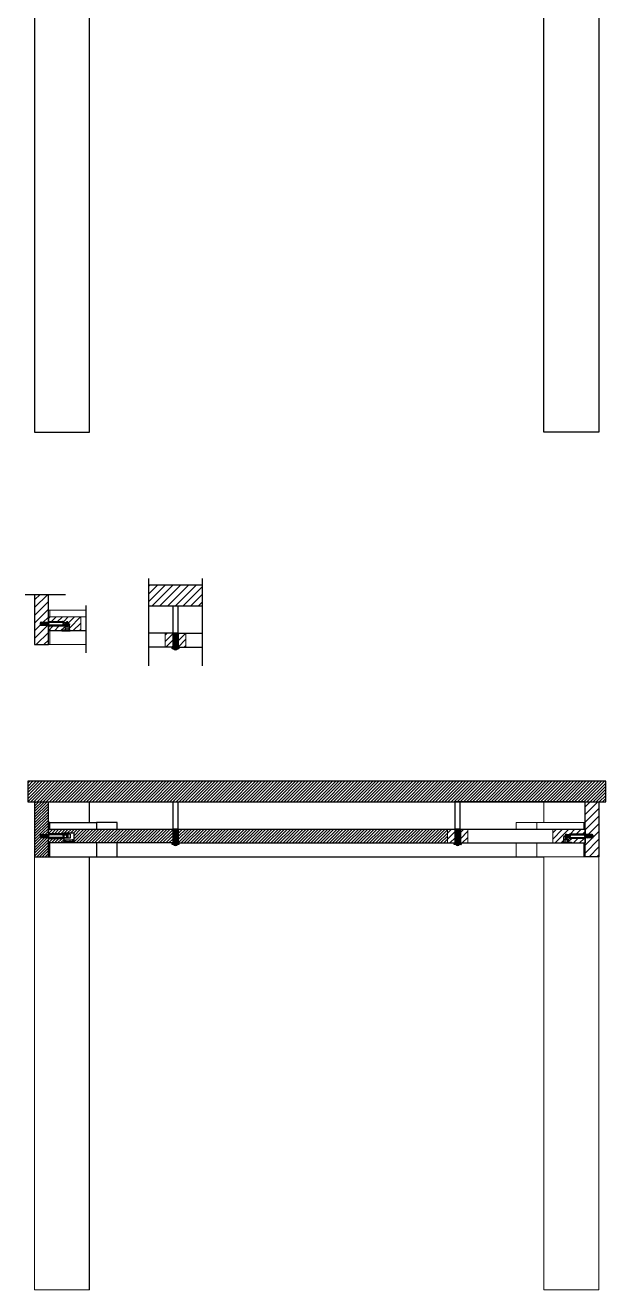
# Model space of a CAD drawing. Header units: millimetres. Extents: x 87 to 2337, y 122 to 625.
# Drawn here: x 1089.9 to 1174.2, y 122.1 to 306.1 of the extents above; entities that cross this region are included whole.
import ezdxf

# ---------------------------------------------------------------- set-up
doc = ezdxf.new("R2010")
doc.units = ezdxf.units.MM
doc.linetypes.add('TRATTOPUNTO', pattern=[25.4, 12.7, -6.35, 0, -6.35])
doc.layers.get('0').update_dxf_attribs({"color": 255})
doc.layers.add('A-FURN', color=8, linetype='Continuous', lineweight=18)
for name, color, linetype in [('GIUNZIONI', 2, 'Continuous'), ('SEZIONI DETTAGLI', 250, 'Continuous'), ('VITI', 4, 'Continuous')]:
    doc.layers.add(name, color=color, linetype=linetype)
pattern_1 = [(45, (0, 28.4969), (-0.4490128, 0.4490128), [])]
pattern_2 = [(45, (0, -81.8634), (-0.561266, 0.561266), [])]

# ---------------------------------------------------------------- blocks, each defined once
blk = doc.blocks.new('*U35')
blk.add_lwpolyline([(0, 0), (0, 0.1), (0.05, 0), (0.12, -0.4), (0.12, -0.5), (0.07, -0.4), (0, 0)])
blk = doc.blocks.new('*U36')
at = {"layer": 'VITI', "color": 0, "linetype": 'ByBlock', "lineweight": -2, "transparency": 16777216}
for p in [(42.38, 270.66), (42.6, 270.66), (42.81, 270.66), (43.03, 270.66), (43.24, 270.66)]:
    blk.add_blockref('*U35', p, dxfattribs=at)
blk = doc.blocks.new('*U37')
blk.add_lwpolyline([(0, 0), (0, 0.1), (0.05, 0), (0.12, -0.4), (0.12, -0.5), (0.07, -0.4), (0, 0)])
blk = doc.blocks.new('*U38')
at = {"color": 0, "linetype": 'ByBlock', "lineweight": -2, "transparency": 16777216}
for p in [(42.38, 270.66), (42.6, 270.66), (42.81, 270.66), (43.03, 270.66), (43.24, 270.66)]:
    blk.add_blockref('*U37', p, dxfattribs=at)
blk = doc.blocks.new('*U66')
blk.add_lwpolyline([(0, 0), (0, 0.1), (0.05, 0), (0.12, -0.4), (0.12, -0.5), (0.07, -0.4), (0, 0)])
blk = doc.blocks.new('*U67')
at = {"layer": 'GIUNZIONI', "color": 0, "linetype": 'ByBlock', "lineweight": -2, "transparency": 16777216}
for p in [(42.38, 270.66), (42.6, 270.66), (42.81, 270.66), (43.03, 270.66), (43.24, 270.66)]:
    blk.add_blockref('*U66', p, dxfattribs=at)

msp = doc.modelspace()

# ---------------------------------------------------------------- hatches: boundary and pattern name
at = {"layer": 'A-FURN'}
h = msp.add_hatch(dxfattribs=at)
h.set_pattern_fill('ANSI31', color=256, scale=0.25)
h.set_pattern_definition(pattern_2)
h.paths.add_polyline_path([(1115.57, 221.59), (1115.57, 224.59), (1107.77, 224.59), (1107.77, 221.59), (1111.35, 221.59), (1111.35, 221.59), (1112.07, 221.59)])
h = msp.add_hatch(dxfattribs=at)
h.set_pattern_fill('ANSI31', color=256, scale=0.25)
h.set_pattern_definition(pattern_2)
h.paths.add_polyline_path([(1093.21, 223.25), (1091.21, 223.25), (1091.21, 215.96), (1093.21, 215.96), (1093.21, 218.76), (1093.12, 218.76), (1093.12, 218.66), (1093.07, 218.76), (1092.91, 218.76), (1092.9, 218.66), (1092.86, 218.76), (1092.69, 218.76), (1092.69, 218.66), (1092.64, 218.76), (1092.47, 218.76), (1092.47, 218.66), (1092.42, 218.76), (1092.26, 218.76), (1092.26, 218.66), (1092.21, 218.76), (1092.11, 218.76, -0.414214), (1092.06, 218.81), (1092.06, 219.11, -0.414214), (1092.11, 219.16), (1092.14, 219.16), (1092.14, 219.26), (1092.19, 219.16), (1092.35, 219.16), (1092.35, 219.26), (1092.4, 219.16), (1092.57, 219.16), (1092.57, 219.26), (1092.62, 219.16), (1092.78, 219.16), (1092.79, 219.26), (1092.83, 219.16), (1093, 219.16), (1093, 219.26), (1093.05, 219.16), (1093.21, 219.16)])
h = msp.add_hatch(dxfattribs=at)
h.set_pattern_fill('ANSI31', color=256, scale=0.2)
h.set_pattern_definition([(45, (0, 30.869), (-0.4490128, 0.4490128), [])])
h.paths.add_polyline_path([(1097.91, 219.97), (1093.21, 219.96), (1093.21, 219.31), (1095.46, 219.31), (1095.46, 219.16), (1095.86, 219.16), (1095.86, 219.26), (1096.06, 219.26), (1096.06, 218.96), (1096.29, 218.96), (1096.29, 218.86), (1096.29, 218.41), (1096.29, 218.06), (1096.39, 218.06), (1096.39, 217.96), (1097.91, 217.96)])
h.paths.add_polyline_path([(1095.64, 218.46), (1095.59, 218.46), (1095.59, 218.56), (1096.11, 218.56), (1096.11, 218.86), (1096.06, 218.86), (1096.06, 218.66), (1095.86, 218.66), (1095.86, 218.76), (1095.46, 218.76), (1095.46, 218.61), (1093.21, 218.61), (1093.21, 217.96), (1095.19, 217.96), (1095.19, 218.06), (1095.64, 218.06)], flags=17)
h = msp.add_hatch(dxfattribs=at)
h.set_pattern_fill('ANSI31', color=256, scale=0.2)
h.set_pattern_definition(pattern_1)
h.paths.add_polyline_path([(1111.38, 215.63), (1111.33, 215.61), (1111.33, 215.59), (1111.21, 215.59), (1110.19, 215.59), (1110.19, 217.6), (1111.33, 217.6), (1111.33, 217.55), (1111.38, 217.55), (1111.33, 217.54), (1111.33, 217.44), (1111.38, 217.44), (1111.33, 217.43), (1111.33, 217.33), (1111.38, 217.33), (1111.33, 217.31), (1111.33, 217.21), (1111.38, 217.21), (1111.33, 217.2), (1111.33, 217.1), (1111.38, 217.1), (1111.33, 217.09), (1111.33, 216.99), (1111.38, 216.99), (1111.33, 216.97), (1111.33, 216.87), (1111.38, 216.87), (1111.33, 216.86), (1111.33, 216.76), (1111.38, 216.76), (1111.33, 216.75), (1111.33, 216.65), (1111.38, 216.65), (1111.33, 216.63), (1111.33, 216.53), (1111.38, 216.53), (1111.33, 216.52), (1111.33, 216.42), (1111.38, 216.42), (1111.33, 216.41), (1111.33, 216.31), (1111.38, 216.31), (1111.33, 216.29), (1111.33, 216.19), (1111.38, 216.19), (1111.33, 216.18), (1111.33, 216.08), (1111.38, 216.08), (1111.33, 216.07), (1111.33, 215.97), (1111.38, 215.97), (1111.33, 215.95), (1111.33, 215.85), (1111.38, 215.85), (1111.33, 215.84), (1111.33, 215.74), (1111.38, 215.74), (1111.33, 215.73), (1111.33, 215.63)])
h = msp.add_hatch(dxfattribs=at)
h.set_pattern_fill('ANSI31', color=256, scale=0.2)
h.set_pattern_definition(pattern_1)
h.paths.add_polyline_path([(1112.09, 215.81), (1112.05, 215.81), (1112.09, 215.82), (1112.09, 215.92), (1112.05, 215.92), (1112.09, 215.94), (1112.09, 216.04), (1112.05, 216.04), (1112.09, 216.05), (1112.09, 216.15), (1112.05, 216.15), (1112.09, 216.16), (1112.09, 216.26), (1112.05, 216.26), (1112.09, 216.28), (1112.09, 216.38), (1112.05, 216.38), (1112.09, 216.39), (1112.09, 216.49), (1112.05, 216.49), (1112.09, 216.5), (1112.09, 216.6), (1112.05, 216.6), (1112.09, 216.62), (1112.09, 216.72), (1112.05, 216.72), (1112.09, 216.73), (1112.09, 216.83), (1112.05, 216.83), (1112.09, 216.84), (1112.09, 216.94), (1112.05, 216.94), (1112.09, 216.96), (1112.09, 217.06), (1112.05, 217.06), (1112.09, 217.07), (1112.09, 217.17), (1112.05, 217.17), (1112.09, 217.18), (1112.09, 217.28), (1112.05, 217.28), (1112.09, 217.3), (1112.09, 217.4), (1112.05, 217.4), (1112.09, 217.41), (1112.09, 217.51), (1112.05, 217.51), (1112.09, 217.52), (1112.09, 217.6), (1112.09, 217.6), (1113.19, 217.6), (1113.19, 215.57), (1112.19, 215.57, 0.414214), (1112.17, 215.59), (1111.65, 215.59), (1112.09, 215.71)])
h = msp.add_hatch(dxfattribs=at)
h.set_pattern_fill('ANSI31', color=256, scale=0.25)
h.paths.add_polyline_path([(1173.21, 193.09), (1171.21, 193.09), (1171.21, 185.09), (1173.21, 185.09)])
h.paths.add_polyline_path([(1172.31, 188.29), (1172.29, 188.29), (1172.29, 188.2, 1.201536)], flags=16)
h = msp.add_hatch(dxfattribs=at)
h.set_pattern_fill('ANSI31', color=256, scale=0.2)
h.paths.add_polyline_path([(1152.33, 188.36), (1152.38, 188.38), (1152.33, 188.38), (1152.33, 188.48), (1152.38, 188.49), (1152.33, 188.49), (1152.33, 188.59), (1152.38, 188.6), (1152.33, 188.6), (1152.33, 188.7), (1152.38, 188.72), (1152.33, 188.72), (1152.33, 188.82), (1152.38, 188.83), (1152.33, 188.83), (1152.33, 188.93), (1152.38, 188.94), (1152.33, 188.94), (1152.33, 189.04), (1152.38, 189.06), (1152.33, 189.06), (1152.33, 189.11), (1151.21, 189.1), (1151.21, 187.09), (1152.21, 187.09), (1152.21, 187.09), (1152.33, 187.09), (1152.33, 187.12), (1152.38, 187.13), (1152.33, 187.13), (1152.33, 187.23), (1152.38, 187.24), (1152.33, 187.24), (1152.33, 187.34), (1152.38, 187.36), (1152.33, 187.36), (1152.33, 187.46), (1152.38, 187.47), (1152.33, 187.47), (1152.33, 187.57), (1152.38, 187.58), (1152.33, 187.58), (1152.33, 187.68), (1152.38, 187.7), (1152.33, 187.7), (1152.33, 187.8), (1152.38, 187.81), (1152.33, 187.81), (1152.33, 187.91), (1152.38, 187.92), (1152.33, 187.92), (1152.33, 188.02), (1152.38, 188.04), (1152.33, 188.04), (1152.33, 188.14), (1152.38, 188.15), (1152.33, 188.15), (1152.33, 188.25), (1152.38, 188.26), (1152.33, 188.26)])
h.paths.add_polyline_path([(1153.09, 187.31), (1153.05, 187.31), (1153.09, 187.33), (1153.09, 187.43), (1153.05, 187.43), (1153.09, 187.44), (1153.09, 187.54), (1153.05, 187.54), (1153.09, 187.55), (1153.09, 187.65), (1153.05, 187.65), (1153.09, 187.67), (1153.09, 187.77), (1153.05, 187.77), (1153.09, 187.78), (1153.09, 187.88), (1153.05, 187.88), (1153.09, 187.89), (1153.09, 187.99), (1153.05, 187.99), (1153.09, 188.01), (1153.09, 188.11), (1153.05, 188.11), (1153.09, 188.12), (1153.09, 188.22), (1153.05, 188.22), (1153.09, 188.23), (1153.09, 188.33), (1153.05, 188.33), (1153.09, 188.35), (1153.09, 188.45), (1153.05, 188.45), (1153.09, 188.46), (1153.09, 188.56), (1153.05, 188.56), (1153.09, 188.57), (1153.09, 188.67), (1153.05, 188.67), (1153.09, 188.69), (1153.09, 188.79), (1153.05, 188.79), (1153.09, 188.8), (1153.09, 188.9), (1153.05, 188.9), (1153.09, 188.91), (1153.09, 189.01), (1153.05, 189.01), (1153.09, 189.03), (1153.09, 189.1), (1153.09, 189.1), (1154.17, 189.1), (1154.17, 187.09), (1153.17, 187.09), (1152.65, 187.09), (1153.09, 187.21)])
h = msp.add_hatch(dxfattribs=at)
h.set_pattern_fill('ANSI31', color=256, scale=0.2)
h.paths.add_polyline_path([(1171.21, 189.1), (1166.51, 189.1), (1166.51, 187.1), (1168.03, 187.1), (1168.03, 187.2), (1168.13, 187.2), (1168.13, 187.55), (1168.13, 188), (1168.13, 188.1), (1168.36, 188.1), (1168.36, 188.39), (1168.56, 188.39), (1168.56, 188.29), (1168.96, 188.29), (1168.96, 188.44), (1171.21, 188.44)])
h = msp.add_hatch(dxfattribs=at)
h.set_pattern_fill('ANSI31', color=256, scale=0.2)
h.paths.add_polyline_path([(1171.21, 187.74), (1168.96, 187.74), (1168.96, 187.89), (1168.56, 187.89), (1168.56, 187.79), (1168.36, 187.79), (1168.36, 188), (1168.31, 188), (1168.31, 187.7), (1168.83, 187.7), (1168.83, 187.6), (1168.78, 187.6), (1168.78, 187.2), (1169.23, 187.2), (1169.23, 187.09), (1171.21, 187.09)])
at = {"layer": 'GIUNZIONI'}
h = msp.add_hatch(dxfattribs=at)
h.set_pattern_fill('ANSI31', color=8, scale=0.1)
h.paths.add_polyline_path([(1090.21, 193.09), (1090.21, 196.09), (1174.21, 196.09), (1174.21, 193.09)])
h = msp.add_hatch(dxfattribs=at)
h.set_pattern_fill('ANSI31', color=8, scale=0.09)
h.paths.add_polyline_path([(1093.21, 193.09), (1091.21, 193.09), (1091.21, 185.09), (1093.21, 185.09), (1093.21, 187.74), (1093.21, 187.89), (1093.12, 187.89), (1093.12, 187.79), (1093.07, 187.89), (1092.91, 187.89), (1092.9, 187.79), (1092.86, 187.89), (1092.69, 187.89), (1092.69, 187.79), (1092.64, 187.89), (1092.47, 187.89), (1092.47, 187.79), (1092.42, 187.89), (1092.26, 187.89), (1092.26, 187.79), (1092.21, 187.89), (1092.11, 187.89, -0.414214), (1092.06, 187.94), (1092.06, 188.24, -0.414214), (1092.11, 188.29), (1092.14, 188.29), (1092.14, 188.39), (1092.19, 188.29), (1092.35, 188.29), (1092.35, 188.39), (1092.4, 188.29), (1092.57, 188.29), (1092.57, 188.39), (1092.62, 188.29), (1092.78, 188.29), (1092.79, 188.39), (1092.83, 188.29), (1093, 188.29), (1093, 188.39), (1093.05, 188.29), (1093.21, 188.29), (1093.21, 188.44)])
h = msp.add_hatch(dxfattribs=at)
h.set_pattern_fill('ANSI31', color=8, scale=0.1)
h.paths.add_polyline_path([(1095.46, 187.56), (1095.46, 187.66), (1095.46, 187.69), (1093.21, 187.69), (1093.21, 187.09), (1095.46, 187.09), (1095.46, 187.27)])

# ---------------------------------------------------------------- linework, layer by layer
for p, q in [((1115.57, 224.59), (1107.77, 224.59)), ((1091.21, 223.25), (1091.21, 215.96)), ((1093.21, 215.96), (1093.21, 223.25)), ((1107.77, 221.59), (1111.71, 221.59)), ((1107.77, 221.59), (1115.57, 221.59)), ((1111.35, 217.6), (1111.35, 221.59)), ((1112.07, 217.6), (1112.07, 221.59)), ((1098.66, 219.97), (1093.21, 219.96)), ((1093.21, 219.96), (1093.21, 217.96)), ((1093.21, 218.61), (1093.21, 219.31)), ((1093.21, 219.31), (1095.46, 219.31)), ((1095.36, 219.31), (1095.26, 219.31)), ((1095.46, 218.61), (1095.46, 219.31)), ((1095.46, 219.16), (1095.86, 219.16)), ((1095.46, 218.79), (1095.46, 219.14)), ((1095.59, 218.86), (1095.59, 218.96)), ((1095.59, 218.96), (1096.29, 218.96)), ((1095.86, 218.96), (1095.86, 219.26)), ((1096.06, 219.26), (1095.86, 219.26)), ((1096.06, 218.96), (1096.06, 219.26)), ((1096.29, 218.96), (1096.29, 218.86)), ((1095.46, 218.61), (1093.21, 218.61)), ((1098.66, 217.96), (1093.21, 217.96)), ((1093.26, 218.61), (1093.36, 218.61)), ((1096.39, 218.06), (1095.19, 218.06)), ((1095.19, 218.06), (1095.19, 217.96)), ((1095.19, 217.96), (1096.39, 217.96)), ((1095.46, 218.76), (1095.86, 218.76)), ((1096.11, 218.86), (1095.59, 218.86)), ((1096.11, 218.56), (1095.59, 218.56)), ((1095.59, 218.56), (1095.59, 218.46)), ((1095.59, 218.46), (1095.64, 218.46)), ((1095.64, 218.46), (1095.64, 218.06)), ((1095.74, 218.06), (1095.74, 218.41)), ((1095.74, 218.41), (1095.94, 218.41)), ((1095.86, 218.66), (1095.86, 218.86)), ((1096.06, 218.66), (1095.86, 218.66)), ((1095.94, 218.41), (1096.29, 218.41)), ((1096.29, 218.06), (1095.94, 218.06)), ((1096.06, 218.66), (1096.06, 218.86)), ((1096.11, 218.86), (1096.11, 218.56)), ((1096.29, 218.41), (1096.29, 218.86)), ((1096.39, 217.96), (1096.39, 218.06)), ((1111.35, 217.6), (1107.77, 217.6)), ((1112.09, 217.6), (1115.57, 217.6)), ((1091.21, 215.96), (1093.21, 215.96)), ((1111.21, 215.59), (1107.77, 215.59)), ((1111.19, 215.37), (1111.19, 215.57)), ((1111.21, 215.59), (1112.17, 215.59)), ((1112.17, 215.35), (1111.21, 215.35)), ((1112.19, 215.57), (1112.19, 215.37)), ((1112.19, 215.57), (1115.57, 215.57)), ((1090.21, 196.09), (1090.21, 193.09)), ((1174.21, 196.09), (1090.21, 196.09)), ((1174.21, 193.09), (1174.21, 196.09)), ((1090.21, 193.09), (1174.21, 193.09)), ((1091.21, 193.09), (1091.21, 185.09)), ((1093.21, 188.44), (1093.21, 193.09)), ((1152.35, 189.11), (1152.35, 193.09)), ((1171.21, 193.09), (1152.71, 193.09)), ((1153.07, 189.1), (1153.07, 193.09)), ((1171.21, 185.09), (1171.21, 193.09)), ((1173.21, 193.09), (1173.21, 185.09)), ((1093.21, 189.09), (1111.33, 189.11)), ((1093.21, 188.49), (1095.46, 188.49)), ((1093.21, 185.09), (1093.21, 187.74)), ((1095.46, 187.69), (1093.21, 187.69)), ((1112.09, 189.1), (1152.35, 189.11)), ((1153.09, 189.1), (1152.33, 189.11)), ((1153.09, 187.1), (1153.09, 189.1)), ((1153.09, 189.1), (1171.21, 189.1)), ((1168.83, 188.1), (1168.13, 188.1)), ((1168.13, 188.1), (1168.13, 188)), ((1168.13, 187.55), (1168.13, 188)), ((1168.31, 188), (1168.31, 187.7)), ((1168.31, 188), (1168.83, 188)), ((1168.31, 187.7), (1168.83, 187.7)), ((1168.36, 188.39), (1168.36, 188.1)), ((1168.36, 188.39), (1168.56, 188.39)), ((1168.36, 188), (1168.36, 187.79)), ((1168.36, 187.79), (1168.56, 187.79)), ((1168.56, 188.39), (1168.56, 188.1)), ((1168.96, 188.29), (1168.56, 188.29)), ((1168.56, 188), (1168.56, 187.79)), ((1168.96, 187.89), (1168.56, 187.89)), ((1168.83, 188), (1168.83, 188.1)), ((1168.83, 187.7), (1168.83, 187.6)), ((1168.96, 188.44), (1168.96, 187.74)), ((1168.96, 188.44), (1171.21, 188.44)), ((1168.96, 188.27), (1168.96, 187.92)), ((1171.21, 187.74), (1168.96, 187.74)), ((1169.06, 188.44), (1169.11, 188.37)), ((1169.06, 187.74), (1169.11, 187.82)), ((1169.06, 187.74), (1169.16, 187.74)), ((1169.11, 188.37), (1171.11, 188.37)), ((1169.11, 187.82), (1171.11, 187.82)), ((1169.16, 188.29), (1171.06, 188.29)), ((1169.16, 187.89), (1171.06, 187.89)), ((1171.16, 188.44), (1171.06, 188.44)), ((1171.11, 188.37), (1171.16, 188.44)), ((1171.11, 187.82), (1171.16, 187.74)), ((1171.21, 189.1), (1171.21, 187.09)), ((1171.21, 188.44), (1171.21, 187.74)), ((1171.21, 188.29), (1171.3, 188.29)), ((1171.37, 187.89), (1171.21, 187.89)), ((1171.35, 188.29), (1171.51, 188.29)), ((1171.58, 187.89), (1171.42, 187.89)), ((1171.56, 188.29), (1171.73, 188.29)), ((1171.8, 187.89), (1171.63, 187.89)), ((1171.78, 188.29), (1171.95, 188.29)), ((1172.02, 187.89), (1171.85, 187.89)), ((1172, 188.29), (1172.16, 188.29)), ((1172.23, 187.89), (1172.07, 187.89)), ((1172.21, 188.29), (1172.31, 188.29)), ((1172.31, 187.89), (1172.28, 187.89)), ((1172.36, 188.24), (1172.36, 187.94)), ((1111.21, 187.09), (1093.21, 187.09)), ((1095.46, 187.56), (1095.46, 187.27)), ((1096.9, 187.56), (1096.9, 187.27)), ((1112.17, 187.09), (1152.21, 187.09)), ((1152.19, 186.87), (1152.19, 187.07)), ((1152.21, 187.09), (1153.17, 187.09)), ((1153.17, 186.85), (1152.21, 186.85)), ((1153.17, 187.09), (1171.21, 187.09)), ((1153.19, 187.07), (1153.19, 186.87)), ((1168.03, 187.1), (1168.03, 187.2)), ((1168.03, 187.2), (1169.23, 187.2)), ((1169.23, 187.1), (1168.03, 187.1)), ((1168.48, 187.55), (1168.13, 187.55)), ((1168.13, 187.2), (1168.48, 187.2)), ((1168.68, 187.55), (1168.48, 187.55)), ((1168.68, 187.2), (1168.68, 187.55)), ((1168.83, 187.6), (1168.78, 187.6)), ((1168.78, 187.6), (1168.78, 187.2)), ((1169.23, 187.2), (1169.23, 187.1)), ((1091.21, 185.09), (1093.21, 185.09)), ((1173.21, 185.09), (1171.21, 185.09))]:
    msp.add_line(p, q)
at = {"color": 4}
for p, q in [((1111.55, 217.6), (1111.33, 217.54)), ((1111.33, 217.55), (1111.33, 217.6)), ((1111.95, 217.6), (1111.33, 217.43)), ((1112.09, 217.6), (1111.33, 217.6)), ((1111.33, 217.55), (1111.38, 217.55)), ((1111.33, 217.44), (1111.33, 217.54)), ((1112.09, 217.52), (1111.33, 217.31)), ((1111.33, 217.44), (1111.38, 217.44)), ((1111.33, 217.33), (1111.33, 217.43)), ((1112.09, 217.41), (1111.33, 217.2)), ((1111.33, 217.33), (1111.38, 217.33)), ((1111.33, 217.21), (1111.33, 217.31)), ((1112.09, 217.3), (1111.33, 217.09)), ((1111.33, 217.21), (1111.38, 217.21)), ((1111.33, 217.1), (1111.33, 217.2)), ((1112.09, 217.18), (1111.33, 216.97)), ((1111.33, 217.1), (1111.38, 217.1)), ((1111.33, 216.99), (1111.33, 217.09)), ((1112.09, 217.51), (1112.05, 217.51)), ((1112.09, 217.4), (1112.05, 217.4)), ((1112.09, 217.28), (1112.05, 217.28)), ((1112.09, 217.17), (1112.05, 217.17)), ((1112.09, 217.6), (1112.09, 217.52)), ((1112.09, 215.6), (1112.09, 217.6)), ((1112.09, 217.51), (1112.09, 217.41)), ((1112.09, 217.51), (1112.09, 217.41)), ((1112.09, 217.4), (1112.09, 217.3)), ((1112.09, 217.28), (1112.09, 217.18)), ((1112.09, 217.28), (1112.09, 217.18)), ((1112.09, 217.17), (1112.09, 217.07)), ((1112.09, 217.07), (1111.33, 216.86)), ((1111.33, 216.99), (1111.38, 216.99)), ((1111.33, 216.87), (1111.33, 216.97)), ((1112.09, 216.96), (1111.33, 216.75)), ((1111.33, 216.87), (1111.38, 216.87)), ((1111.33, 216.76), (1111.33, 216.86)), ((1112.09, 216.84), (1111.33, 216.63)), ((1111.33, 216.76), (1111.38, 216.76)), ((1111.33, 216.65), (1111.33, 216.75)), ((1112.09, 216.73), (1111.33, 216.52)), ((1111.33, 216.65), (1111.38, 216.65)), ((1111.33, 216.53), (1111.33, 216.63)), ((1112.09, 216.62), (1111.33, 216.41)), ((1111.33, 216.53), (1111.38, 216.53)), ((1111.33, 216.42), (1111.33, 216.52)), ((1112.09, 216.5), (1111.33, 216.29)), ((1111.33, 216.42), (1111.38, 216.42)), ((1111.33, 216.31), (1111.33, 216.41)), ((1112.09, 216.39), (1111.33, 216.18)), ((1111.33, 216.31), (1111.38, 216.31)), ((1111.33, 216.19), (1111.33, 216.29)), ((1112.09, 216.28), (1111.33, 216.07)), ((1111.33, 216.19), (1111.38, 216.19)), ((1111.33, 216.08), (1111.33, 216.18)), ((1112.09, 216.16), (1111.33, 215.95)), ((1111.33, 216.08), (1111.38, 216.08)), ((1111.33, 215.97), (1111.33, 216.07)), ((1112.09, 216.05), (1111.33, 215.84)), ((1111.33, 215.97), (1111.38, 215.97)), ((1111.33, 215.85), (1111.33, 215.95)), ((1112.09, 215.94), (1111.33, 215.73)), ((1111.33, 215.85), (1111.38, 215.85)), ((1111.33, 215.74), (1111.33, 215.84)), ((1112.09, 215.82), (1111.33, 215.61)), ((1111.33, 215.74), (1111.38, 215.74)), ((1111.33, 215.63), (1111.33, 215.73)), ((1111.33, 215.63), (1111.38, 215.63)), ((1111.33, 215.59), (1111.33, 215.61)), ((1112.06, 215.59), (1111.33, 215.59)), ((1112.09, 215.71), (1111.65, 215.59)), ((1112.09, 217.06), (1112.05, 217.06)), ((1112.09, 216.94), (1112.05, 216.94)), ((1112.09, 216.83), (1112.05, 216.83)), ((1112.09, 216.72), (1112.05, 216.72)), ((1112.09, 216.6), (1112.05, 216.6)), ((1112.09, 216.49), (1112.05, 216.49)), ((1112.09, 216.38), (1112.05, 216.38)), ((1112.09, 216.26), (1112.05, 216.26)), ((1112.09, 216.15), (1112.05, 216.15)), ((1112.09, 216.04), (1112.05, 216.04)), ((1112.09, 215.92), (1112.05, 215.92)), ((1112.09, 215.81), (1112.05, 215.81)), ((1112.09, 215.7), (1112.05, 215.7)), ((1112.09, 215.6), (1112.06, 215.59)), ((1112.09, 217.06), (1112.09, 216.96)), ((1112.09, 217.06), (1112.09, 216.96)), ((1112.09, 216.94), (1112.09, 216.84)), ((1112.09, 216.83), (1112.09, 216.73)), ((1112.09, 216.83), (1112.09, 216.73)), ((1112.09, 216.72), (1112.09, 216.62)), ((1112.09, 216.6), (1112.09, 216.5)), ((1112.09, 216.6), (1112.09, 216.5)), ((1112.09, 216.49), (1112.09, 216.39)), ((1112.09, 216.38), (1112.09, 216.28)), ((1112.09, 216.38), (1112.09, 216.28)), ((1112.09, 216.26), (1112.09, 216.16)), ((1112.09, 216.15), (1112.09, 216.05)), ((1112.09, 216.15), (1112.09, 216.05)), ((1112.09, 216.04), (1112.09, 215.94)), ((1112.09, 215.92), (1112.09, 215.82)), ((1112.09, 215.92), (1112.09, 215.82)), ((1112.09, 215.81), (1112.09, 215.71)), ((1112.09, 215.7), (1112.09, 215.6)), ((1112.09, 215.7), (1112.09, 215.6)), ((1111.33, 189.06), (1111.33, 189.11)), ((1112.09, 189.1), (1111.33, 189.11)), ((1111.55, 189.1), (1111.33, 189.04)), ((1111.95, 189.1), (1111.33, 188.93)), ((1111.33, 189.06), (1111.38, 189.06)), ((1111.33, 188.94), (1111.33, 189.04)), ((1112.09, 189.03), (1111.33, 188.82)), ((1111.33, 188.94), (1111.38, 188.94)), ((1111.33, 188.83), (1111.33, 188.93)), ((1112.09, 188.91), (1111.33, 188.7)), ((1111.33, 188.83), (1111.38, 188.83)), ((1111.33, 188.72), (1111.33, 188.82)), ((1112.09, 188.8), (1111.33, 188.59)), ((1111.33, 188.72), (1111.38, 188.72)), ((1111.33, 188.6), (1111.33, 188.7)), ((1112.09, 188.69), (1111.33, 188.48)), ((1111.33, 188.6), (1111.38, 188.6)), ((1111.33, 188.49), (1111.33, 188.59)), ((1112.09, 188.57), (1111.33, 188.36)), ((1111.33, 188.49), (1111.38, 188.49)), ((1111.33, 188.38), (1111.33, 188.48)), ((1112.09, 188.46), (1111.33, 188.25)), ((1111.33, 188.38), (1111.38, 188.38)), ((1111.33, 188.26), (1111.33, 188.36)), ((1112.09, 188.35), (1111.33, 188.14)), ((1111.33, 188.26), (1111.38, 188.26)), ((1111.33, 188.15), (1111.33, 188.25)), ((1112.09, 188.23), (1111.33, 188.02)), ((1111.33, 188.15), (1111.38, 188.15)), ((1111.33, 188.04), (1111.33, 188.14)), ((1112.09, 188.12), (1111.33, 187.91)), ((1111.33, 188.04), (1111.38, 188.04)), ((1111.33, 187.92), (1111.33, 188.02)), ((1112.09, 188.01), (1111.33, 187.8)), ((1111.33, 187.92), (1111.38, 187.92)), ((1111.33, 187.81), (1111.33, 187.91)), ((1112.09, 187.89), (1111.33, 187.68)), ((1111.33, 187.81), (1111.38, 187.81)), ((1111.33, 187.7), (1111.33, 187.8)), ((1112.09, 187.78), (1111.33, 187.57)), ((1111.33, 187.7), (1111.38, 187.7)), ((1111.33, 187.58), (1111.33, 187.68)), ((1112.09, 187.67), (1111.33, 187.46)), ((1112.09, 189.01), (1112.05, 189.01)), ((1112.09, 188.9), (1112.05, 188.9)), ((1112.09, 188.79), (1112.05, 188.79)), ((1112.09, 188.67), (1112.05, 188.67)), ((1112.09, 188.56), (1112.05, 188.56)), ((1112.09, 188.45), (1112.05, 188.45)), ((1112.09, 188.33), (1112.05, 188.33)), ((1112.09, 188.22), (1112.05, 188.22)), ((1112.09, 188.11), (1112.05, 188.11)), ((1112.09, 187.99), (1112.05, 187.99)), ((1112.09, 187.88), (1112.05, 187.88)), ((1112.09, 187.77), (1112.05, 187.77)), ((1112.09, 187.65), (1112.05, 187.65)), ((1112.09, 189.1), (1112.09, 189.03)), ((1112.09, 189.01), (1112.09, 188.91)), ((1112.09, 189.01), (1112.09, 188.91)), ((1112.09, 188.9), (1112.09, 188.8)), ((1112.09, 188.79), (1112.09, 188.69)), ((1112.09, 188.79), (1112.09, 188.69)), ((1112.09, 188.67), (1112.09, 188.57)), ((1112.09, 188.56), (1112.09, 188.46)), ((1112.09, 188.56), (1112.09, 188.46)), ((1112.09, 188.45), (1112.09, 188.35)), ((1112.09, 188.33), (1112.09, 188.23)), ((1112.09, 188.33), (1112.09, 188.23)), ((1112.09, 188.22), (1112.09, 188.12)), ((1112.09, 188.11), (1112.09, 188.01)), ((1112.09, 188.11), (1112.09, 188.01)), ((1112.09, 187.99), (1112.09, 187.89)), ((1112.09, 187.88), (1112.09, 187.78)), ((1112.09, 187.88), (1112.09, 187.78)), ((1112.09, 187.77), (1112.09, 187.67)), ((1112.09, 187.65), (1112.09, 187.55)), ((1112.09, 187.65), (1112.09, 187.55)), ((1111.33, 187.58), (1111.38, 187.58)), ((1111.33, 187.47), (1111.33, 187.57)), ((1112.09, 187.55), (1111.33, 187.34)), ((1111.33, 187.47), (1111.38, 187.47)), ((1111.33, 187.36), (1111.33, 187.46)), ((1112.09, 187.44), (1111.33, 187.23)), ((1111.33, 187.36), (1111.38, 187.36)), ((1111.33, 187.24), (1111.33, 187.34)), ((1112.09, 187.33), (1111.33, 187.12)), ((1111.33, 187.24), (1111.38, 187.24)), ((1111.33, 187.13), (1111.33, 187.23)), ((1112.09, 187.21), (1111.65, 187.09)), ((1112.09, 187.54), (1112.05, 187.54)), ((1112.09, 187.43), (1112.05, 187.43)), ((1112.09, 187.31), (1112.05, 187.31)), ((1112.09, 187.2), (1112.05, 187.2)), ((1112.09, 187.54), (1112.09, 187.44)), ((1112.09, 187.43), (1112.09, 187.33)), ((1112.09, 187.43), (1112.09, 187.33)), ((1112.09, 187.31), (1112.09, 187.21)), ((1112.09, 187.2), (1112.09, 187.1)), ((1112.09, 187.2), (1112.09, 187.1))]:
    msp.add_line(p, q, dxfattribs=at)
at = {"color": 0}
for p, q in [((1153.07, 193.09), (1152.35, 193.09)), ((1152.33, 189.06), (1152.33, 189.11)), ((1152.55, 189.1), (1152.33, 189.04)), ((1152.95, 189.1), (1152.33, 188.93)), ((1152.33, 189.06), (1152.38, 189.06)), ((1152.33, 188.94), (1152.33, 189.04)), ((1153.09, 189.03), (1152.33, 188.82)), ((1152.33, 188.94), (1152.38, 188.94)), ((1152.33, 188.83), (1152.33, 188.93)), ((1153.09, 188.91), (1152.33, 188.7)), ((1152.33, 188.83), (1152.38, 188.83)), ((1152.33, 188.72), (1152.33, 188.82)), ((1153.09, 188.8), (1152.33, 188.59)), ((1152.33, 188.72), (1152.38, 188.72)), ((1152.33, 188.6), (1152.33, 188.7)), ((1153.09, 188.69), (1152.33, 188.48)), ((1152.33, 188.6), (1152.38, 188.6)), ((1152.33, 188.49), (1152.33, 188.59)), ((1153.09, 188.57), (1152.33, 188.36)), ((1152.33, 188.49), (1152.38, 188.49)), ((1152.33, 188.38), (1152.33, 188.48)), ((1153.09, 188.46), (1152.33, 188.25)), ((1152.33, 188.38), (1152.38, 188.38)), ((1152.33, 188.26), (1152.33, 188.36)), ((1153.09, 188.35), (1152.33, 188.14)), ((1152.33, 188.26), (1152.38, 188.26)), ((1152.33, 188.15), (1152.33, 188.25)), ((1153.09, 188.23), (1152.33, 188.02)), ((1152.33, 188.15), (1152.38, 188.15)), ((1152.33, 188.04), (1152.33, 188.14)), ((1153.09, 188.12), (1152.33, 187.91)), ((1152.33, 188.04), (1152.38, 188.04)), ((1152.33, 187.92), (1152.33, 188.02)), ((1153.09, 188.01), (1152.33, 187.8)), ((1152.33, 187.92), (1152.38, 187.92)), ((1152.33, 187.81), (1152.33, 187.91)), ((1153.09, 187.89), (1152.33, 187.68)), ((1152.33, 187.81), (1152.38, 187.81)), ((1152.33, 187.7), (1152.33, 187.8)), ((1153.09, 187.78), (1152.33, 187.57)), ((1152.33, 187.7), (1152.38, 187.7)), ((1152.33, 187.58), (1152.33, 187.68)), ((1153.09, 187.67), (1152.33, 187.46)), ((1153.09, 189.01), (1153.05, 189.01)), ((1153.09, 188.9), (1153.05, 188.9)), ((1153.09, 188.79), (1153.05, 188.79)), ((1153.09, 188.67), (1153.05, 188.67)), ((1153.09, 188.56), (1153.05, 188.56)), ((1153.09, 188.45), (1153.05, 188.45)), ((1153.09, 188.33), (1153.05, 188.33)), ((1153.09, 188.22), (1153.05, 188.22)), ((1153.09, 188.11), (1153.05, 188.11)), ((1153.09, 187.99), (1153.05, 187.99)), ((1153.09, 187.88), (1153.05, 187.88)), ((1153.09, 187.77), (1153.05, 187.77)), ((1153.09, 187.65), (1153.05, 187.65)), ((1153.09, 189.1), (1153.09, 189.03)), ((1153.09, 189.01), (1153.09, 188.91)), ((1153.09, 189.01), (1153.09, 188.91)), ((1153.09, 188.9), (1153.09, 188.8)), ((1153.09, 188.79), (1153.09, 188.69)), ((1153.09, 188.79), (1153.09, 188.69)), ((1153.09, 188.67), (1153.09, 188.57)), ((1153.09, 188.56), (1153.09, 188.46)), ((1153.09, 188.56), (1153.09, 188.46)), ((1153.09, 188.45), (1153.09, 188.35)), ((1153.09, 188.33), (1153.09, 188.23)), ((1153.09, 188.33), (1153.09, 188.23)), ((1153.09, 188.22), (1153.09, 188.12)), ((1153.09, 188.11), (1153.09, 188.01)), ((1153.09, 188.11), (1153.09, 188.01)), ((1153.09, 187.99), (1153.09, 187.89)), ((1153.09, 187.88), (1153.09, 187.78)), ((1153.09, 187.88), (1153.09, 187.78)), ((1153.09, 187.77), (1153.09, 187.67)), ((1153.09, 187.65), (1153.09, 187.55)), ((1153.09, 187.65), (1153.09, 187.55)), ((1152.33, 187.58), (1152.38, 187.58)), ((1152.33, 187.47), (1152.33, 187.57)), ((1153.09, 187.55), (1152.33, 187.34)), ((1152.33, 187.47), (1152.38, 187.47)), ((1152.33, 187.36), (1152.33, 187.46)), ((1153.09, 187.44), (1152.33, 187.23)), ((1152.33, 187.36), (1152.38, 187.36)), ((1152.33, 187.24), (1152.33, 187.34)), ((1153.09, 187.33), (1152.33, 187.12)), ((1152.33, 187.24), (1152.38, 187.24)), ((1152.33, 187.13), (1152.33, 187.23)), ((1152.33, 187.13), (1152.38, 187.13)), ((1152.33, 187.09), (1152.33, 187.12)), ((1153.06, 187.09), (1152.33, 187.09)), ((1153.09, 187.21), (1152.65, 187.09)), ((1153.09, 187.54), (1153.05, 187.54)), ((1153.09, 187.43), (1153.05, 187.43)), ((1153.09, 187.31), (1153.05, 187.31)), ((1153.09, 187.2), (1153.05, 187.2)), ((1153.09, 187.1), (1153.06, 187.09)), ((1153.09, 187.54), (1153.09, 187.44)), ((1153.09, 187.43), (1153.09, 187.33)), ((1153.09, 187.43), (1153.09, 187.33)), ((1153.09, 187.31), (1153.09, 187.21)), ((1153.09, 187.2), (1153.09, 187.1)), ((1153.09, 187.2), (1153.09, 187.1))]:
    msp.add_line(p, q, dxfattribs=at)
for centre, radius, start, end in [((1111.21, 215.57), 0.02, 90, 180), ((1111.21, 215.37), 0.02, 180, 270), ((1111.69, 215.56), 0.35, 216.8699, 323.1301), ((1112.17, 215.57), 0.02, 360, 90), ((1112.17, 215.37), 0.02, 270, 0), ((1172.31, 188.24), 0.05, 360, 90), ((1172.31, 187.94), 0.05, 270, 0), ((1152.21, 187.07), 0.02, 90, 180), ((1152.21, 186.87), 0.02, 180, 270), ((1152.69, 187.06), 0.35, 216.8699, 323.1301), ((1153.17, 187.07), 0.02, 360, 90), ((1153.17, 186.87), 0.02, 270, 0)]:
    msp.add_arc(centre, radius, start, end)
for points in [[(1169.16, 187.89), (1169.03, 187.89), (1169.03, 188.29), (1169.16, 188.29)], [(1171.06, 188.29), (1171.19, 188.29), (1171.19, 187.89), (1171.06, 187.89)]]:
    msp.add_open_spline(points, degree=3)
at = {"layer": 'A-FURN'}
for p, q in [((1093.41, 220.96), (1093.21, 220.96)), ((1093.41, 219.96), (1093.41, 220.96)), ((1093.41, 220.96), (1098.66, 220.96)), ((1097.91, 217.96), (1097.91, 219.97)), ((1093.41, 215.96), (1093.41, 217.96)), ((1096.11, 218.06), (1096.11, 218.41)), ((1096.29, 218.41), (1096.29, 218.06)), ((1110.19, 215.59), (1110.19, 217.6)), ((1113.19, 215.57), (1113.19, 217.6)), ((1093.21, 215.96), (1093.41, 215.96)), ((1093.41, 215.96), (1098.66, 215.96)), ((1091.21, 193.09), (1091.21, 122.09)), ((1165.21, 190.09), (1165.21, 193.09)), ((1173.21, 193.09), (1173.21, 122.09)), ((1161.21, 190.09), (1164.21, 190.09)), ((1161.21, 189.1), (1161.21, 190.09)), ((1164.21, 190.09), (1164.21, 189.1)), ((1164.21, 190.09), (1171.01, 190.09)), ((1171.01, 189.1), (1171.01, 190.09)), ((1171.01, 190.09), (1171.21, 190.09)), ((1151.21, 187.09), (1151.21, 189.1)), ((1154.17, 187.09), (1154.17, 189.1)), ((1166.51, 187.1), (1166.51, 189.1)), ((1152.21, 187.09), (1151.21, 187.09)), ((1153.17, 187.09), (1154.17, 187.09)), ((1161.21, 185.09), (1161.21, 187.09)), ((1164.21, 187.09), (1164.21, 185.09)), ((1168.03, 187.1), (1166.51, 187.1)), ((1168.13, 187.55), (1168.13, 187.2)), ((1168.3, 187.2), (1168.3, 187.55)), ((1171.01, 185.09), (1171.01, 187.09)), ((1165.21, 185.09), (1161.21, 185.09)), ((1165.21, 122.09), (1165.21, 185.09)), ((1165.21, 185.09), (1171.01, 185.09)), ((1171.21, 185.09), (1171.01, 185.09)), ((1091.21, 122.09), (1099.21, 122.09)), ((1173.21, 122.09), (1165.21, 122.09))]:
    msp.add_line(p, q, dxfattribs=at)
at = {"layer": 'GIUNZIONI'}
for p, q in [((1091.21, 309.84), (1091.21, 246.84)), ((1099.21, 246.84), (1099.21, 309.84)), ((1165.21, 246.84), (1165.21, 309.84)), ((1173.21, 309.84), (1173.21, 246.84)), ((1091.21, 246.84), (1099.21, 246.84)), ((1173.21, 246.84), (1165.21, 246.84)), ((1092.06, 218.81), (1092.06, 219.11)), ((1092.11, 219.16), (1092.14, 219.16)), ((1092.19, 219.16), (1092.35, 219.16)), ((1092.4, 219.16), (1092.57, 219.16)), ((1092.62, 219.16), (1092.78, 219.16)), ((1092.83, 219.16), (1093, 219.16)), ((1093.05, 219.16), (1093.21, 219.16)), ((1093.31, 219.24), (1093.26, 219.31)), ((1095.31, 219.24), (1093.31, 219.24)), ((1095.26, 219.16), (1093.36, 219.16)), ((1095.36, 219.31), (1095.31, 219.24)), ((1092.21, 218.76), (1092.11, 218.76)), ((1092.42, 218.76), (1092.26, 218.76)), ((1092.64, 218.76), (1092.47, 218.76)), ((1092.86, 218.76), (1092.69, 218.76)), ((1093.07, 218.76), (1092.91, 218.76)), ((1093.21, 218.76), (1093.12, 218.76)), ((1093.31, 218.69), (1093.26, 218.61)), ((1095.31, 218.69), (1093.31, 218.69)), ((1095.26, 218.76), (1093.36, 218.76)), ((1095.36, 218.61), (1095.31, 218.69)), ((1099.21, 190.09), (1099.21, 193.09)), ((1111.35, 189.11), (1111.35, 193.09)), ((1112.07, 189.1), (1112.07, 193.09)), ((1093.41, 190.09), (1093.21, 190.09)), ((1093.41, 189.09), (1093.41, 190.09)), ((1093.41, 190.09), (1100.21, 190.09)), ((1103.21, 190.09), (1100.21, 190.09)), ((1100.21, 190.09), (1100.21, 189.1)), ((1103.21, 189.1), (1103.21, 190.09)), ((1092.06, 187.94), (1092.06, 188.24)), ((1092.11, 188.29), (1092.14, 188.29)), ((1092.21, 187.89), (1092.11, 187.89)), ((1092.19, 188.29), (1092.35, 188.29)), ((1092.42, 187.89), (1092.26, 187.89)), ((1092.4, 188.29), (1092.57, 188.29)), ((1092.64, 187.89), (1092.47, 187.89)), ((1092.62, 188.29), (1092.78, 188.29)), ((1092.86, 187.89), (1092.69, 187.89)), ((1092.83, 188.29), (1093, 188.29)), ((1093.07, 187.89), (1092.91, 187.89)), ((1093.05, 188.29), (1093.21, 188.29)), ((1093.21, 187.89), (1093.12, 187.89)), ((1093.21, 187.74), (1093.21, 188.44)), ((1093.21, 188.44), (1095.46, 188.44)), ((1095.46, 187.74), (1093.21, 187.74)), ((1093.31, 188.37), (1093.26, 188.44)), ((1093.31, 187.82), (1093.26, 187.74)), ((1095.31, 188.37), (1093.31, 188.37)), ((1095.31, 187.82), (1093.31, 187.82)), ((1095.26, 188.29), (1093.36, 188.29)), ((1095.26, 187.89), (1093.36, 187.89)), ((1095.36, 188.44), (1095.31, 188.37)), ((1095.36, 187.74), (1095.31, 187.82)), ((1095.46, 188.37), (1095.46, 188.55)), ((1095.46, 188.55), (1096.72, 188.55)), ((1095.46, 187.74), (1095.46, 188.44)), ((1096.4, 188.36), (1095.46, 188.37)), ((1095.46, 188.37), (1095.46, 187.77)), ((1095.46, 187.92), (1095.46, 188.27)), ((1095.46, 188.27), (1095.86, 188.27)), ((1095.46, 187.87), (1095.86, 187.87)), ((1096.39, 187.77), (1095.46, 187.77)), ((1095.46, 187.77), (1095.46, 187.66)), ((1095.46, 187.66), (1095.46, 187.56)), ((1095.86, 188.37), (1095.86, 187.77)), ((1096.06, 188.37), (1096.06, 187.77)), ((1096.4, 188.36), (1096.39, 187.77)), ((1096.72, 188.55), (1096.9, 188.55)), ((1096.9, 188.55), (1096.9, 187.56)), ((1093.41, 185.09), (1093.41, 187.09)), ((1095.46, 187.56), (1096.09, 187.56)), ((1096.9, 187.27), (1095.46, 187.27)), ((1095.46, 187.09), (1095.46, 187.27)), ((1095.55, 187.56), (1095.55, 187.27)), ((1095.73, 187.27), (1095.73, 187.56)), ((1096.09, 187.56), (1096.72, 187.56)), ((1096.4, 187.27), (1096.4, 187.56)), ((1096.72, 187.56), (1096.72, 187.27)), ((1096.9, 187.56), (1096.72, 187.56)), ((1096.9, 187.09), (1096.9, 187.27)), ((1100.21, 187.09), (1100.21, 185.09)), ((1103.21, 185.09), (1103.21, 187.09)), ((1111.19, 186.87), (1111.19, 187.07)), ((1111.21, 187.09), (1112.17, 187.09)), ((1112.17, 186.85), (1111.21, 186.85)), ((1112.19, 187.07), (1112.19, 186.87)), ((1093.21, 185.09), (1093.41, 185.09)), ((1093.41, 185.09), (1100.21, 185.09)), ((1099.21, 122.09), (1099.21, 185.09)), ((1099.21, 185.09), (1165.21, 185.09))]:
    msp.add_line(p, q, dxfattribs=at)
at = {"layer": 'GIUNZIONI', "color": 8, "linetype": 'Continuous'}
for p, q in [((1093.21, 188.9), (1093.41, 189.09)), ((1093.25, 188.49), (1093.85, 189.09)), ((1093.7, 188.49), (1094.3, 189.09)), ((1094.15, 188.49), (1094.75, 189.09)), ((1094.6, 188.49), (1095.2, 189.09)), ((1095.05, 188.49), (1095.65, 189.1)), ((1095.45, 188.44), (1095.46, 188.45)), ((1095.56, 188.55), (1096.1, 189.1)), ((1096.01, 188.55), (1096.55, 189.1)), ((1096.46, 188.55), (1097, 189.1)), ((1096.9, 188.55), (1097.45, 189.1)), ((1096.9, 188.1), (1097.9, 189.1)), ((1096.9, 187.65), (1098.35, 189.1)), ((1096.9, 187.2), (1098.8, 189.1)), ((1097.24, 187.09), (1099.25, 189.1)), ((1097.69, 187.09), (1099.7, 189.1)), ((1098.14, 187.09), (1100.15, 189.1)), ((1098.59, 187.09), (1100.59, 189.1)), ((1099.03, 187.09), (1101.04, 189.1)), ((1099.48, 187.09), (1101.49, 189.1)), ((1099.93, 187.09), (1101.94, 189.1)), ((1100.38, 187.09), (1102.39, 189.1)), ((1100.83, 187.09), (1102.84, 189.1)), ((1101.28, 187.09), (1103.29, 189.1)), ((1101.73, 187.09), (1103.74, 189.1)), ((1102.18, 187.09), (1104.19, 189.1)), ((1102.63, 187.09), (1104.64, 189.1)), ((1103.08, 187.09), (1105.09, 189.1)), ((1103.52, 187.09), (1105.54, 189.1)), ((1103.97, 187.09), (1105.99, 189.1)), ((1104.42, 187.09), (1106.44, 189.1)), ((1104.87, 187.09), (1106.88, 189.1)), ((1105.32, 187.09), (1107.33, 189.1)), ((1105.77, 187.09), (1107.78, 189.1)), ((1106.22, 187.09), (1108.23, 189.1)), ((1106.67, 187.09), (1108.68, 189.1)), ((1107.12, 187.09), (1109.13, 189.1)), ((1107.57, 187.09), (1109.58, 189.1)), ((1108.01, 187.09), (1110.03, 189.1)), ((1108.46, 187.09), (1110.48, 189.1)), ((1108.91, 187.09), (1110.93, 189.1)), ((1109.36, 187.09), (1111.33, 189.06)), ((1109.81, 187.09), (1111.33, 188.61)), ((1110.26, 187.09), (1111.33, 188.16)), ((1110.71, 187.09), (1111.33, 187.71)), ((1112.09, 188.92), (1112.27, 189.1)), ((1112.09, 188.47), (1112.72, 189.1)), ((1112.09, 188.03), (1113.17, 189.1)), ((1112.09, 187.58), (1113.62, 189.1)), ((1112.09, 187.13), (1114.07, 189.1)), ((1112.51, 187.09), (1114.52, 189.1)), ((1112.95, 187.09), (1114.96, 189.1)), ((1113.4, 187.09), (1115.41, 189.1)), ((1113.85, 187.09), (1115.86, 189.1)), ((1114.3, 187.09), (1116.31, 189.1)), ((1114.75, 187.09), (1116.76, 189.1)), ((1115.2, 187.09), (1117.21, 189.1)), ((1115.65, 187.09), (1117.66, 189.1)), ((1116.1, 187.09), (1118.11, 189.1)), ((1116.55, 187.09), (1118.56, 189.1)), ((1117, 187.09), (1119.01, 189.1)), ((1117.44, 187.09), (1119.46, 189.1)), ((1117.89, 187.09), (1119.9, 189.1)), ((1118.34, 187.09), (1120.35, 189.1)), ((1118.79, 187.09), (1120.8, 189.1)), ((1119.24, 187.09), (1121.25, 189.1)), ((1119.69, 187.09), (1121.7, 189.1)), ((1120.14, 187.09), (1122.15, 189.1)), ((1120.59, 187.09), (1122.6, 189.1)), ((1121.04, 187.09), (1123.05, 189.1)), ((1121.49, 187.09), (1123.5, 189.1)), ((1121.93, 187.09), (1123.95, 189.1)), ((1122.38, 187.09), (1124.4, 189.1)), ((1122.83, 187.09), (1124.84, 189.1)), ((1123.28, 187.09), (1125.29, 189.1)), ((1123.73, 187.09), (1125.74, 189.1)), ((1124.18, 187.09), (1126.19, 189.1)), ((1124.63, 187.09), (1126.64, 189.1)), ((1125.08, 187.09), (1127.09, 189.1)), ((1125.53, 187.09), (1127.54, 189.1)), ((1125.98, 187.09), (1127.99, 189.1)), ((1126.42, 187.09), (1128.44, 189.1)), ((1126.87, 187.09), (1128.89, 189.1)), ((1127.32, 187.09), (1129.34, 189.1)), ((1127.77, 187.09), (1129.78, 189.1)), ((1128.22, 187.09), (1130.23, 189.1)), ((1128.67, 187.09), (1130.68, 189.1)), ((1129.12, 187.09), (1131.13, 189.1)), ((1129.57, 187.09), (1131.58, 189.1)), ((1130.02, 187.09), (1132.03, 189.1)), ((1130.47, 187.09), (1132.48, 189.1)), ((1130.91, 187.09), (1132.93, 189.1)), ((1131.36, 187.09), (1133.38, 189.1)), ((1131.81, 187.09), (1133.83, 189.1)), ((1132.26, 187.09), (1134.28, 189.1)), ((1132.71, 187.09), (1134.72, 189.1)), ((1133.16, 187.09), (1135.17, 189.1)), ((1133.61, 187.09), (1135.62, 189.1)), ((1134.06, 187.09), (1136.07, 189.1)), ((1134.51, 187.09), (1136.52, 189.1)), ((1134.96, 187.09), (1136.97, 189.1)), ((1135.4, 187.09), (1137.42, 189.1)), ((1135.85, 187.09), (1137.87, 189.1)), ((1136.3, 187.09), (1138.32, 189.1)), ((1136.75, 187.09), (1138.77, 189.1)), ((1137.2, 187.09), (1139.21, 189.1)), ((1137.65, 187.09), (1139.66, 189.1)), ((1138.1, 187.09), (1140.11, 189.1)), ((1138.55, 187.09), (1140.56, 189.1)), ((1139, 187.09), (1141.01, 189.1)), ((1139.45, 187.09), (1141.46, 189.1)), ((1139.89, 187.09), (1141.91, 189.1)), ((1140.34, 187.09), (1142.36, 189.1)), ((1140.79, 187.09), (1142.81, 189.1)), ((1141.24, 187.09), (1143.26, 189.1)), ((1141.69, 187.09), (1143.71, 189.1)), ((1142.14, 187.09), (1144.15, 189.1)), ((1142.59, 187.09), (1144.6, 189.1)), ((1143.04, 187.09), (1145.05, 189.1)), ((1143.49, 187.09), (1145.5, 189.1)), ((1143.94, 187.09), (1145.95, 189.1)), ((1144.38, 187.09), (1146.4, 189.1)), ((1144.83, 187.09), (1146.85, 189.1)), ((1145.28, 187.09), (1147.3, 189.1)), ((1145.73, 187.09), (1147.75, 189.1)), ((1146.18, 187.09), (1148.2, 189.1)), ((1146.63, 187.09), (1148.65, 189.1)), ((1147.08, 187.09), (1149.09, 189.1)), ((1147.53, 187.09), (1149.54, 189.1)), ((1147.98, 187.09), (1149.99, 189.1)), ((1148.43, 187.09), (1150.44, 189.1)), ((1148.88, 187.09), (1150.89, 189.1)), ((1149.32, 187.09), (1151.21, 188.98)), ((1149.77, 187.09), (1151.21, 188.53)), ((1150.22, 187.09), (1151.21, 188.08)), ((1111.16, 187.09), (1111.33, 187.26)), ((1150.67, 187.09), (1151.21, 187.63)), ((1151.12, 187.09), (1151.21, 187.18))]:
    msp.add_line(p, q, dxfattribs=at)
at = {"layer": 'GIUNZIONI', "color": 4}
for p, q in [((1111.33, 187.13), (1111.38, 187.13)), ((1111.33, 187.09), (1111.33, 187.12)), ((1112.06, 187.09), (1111.33, 187.09)), ((1112.09, 187.1), (1112.06, 187.09))]:
    msp.add_line(p, q, dxfattribs=at)
at = {"layer": 'GIUNZIONI'}
for centre, radius, start, end in [((1092.11, 219.11), 0.05, 90, 180), ((1092.11, 218.81), 0.05, 180, 270), ((1092.11, 188.24), 0.05, 90, 180), ((1092.11, 187.94), 0.05, 180, 270), ((1111.21, 187.07), 0.02, 90, 180), ((1111.21, 186.87), 0.02, 180, 270), ((1111.69, 187.06), 0.35, 216.8699, 323.1301), ((1112.17, 187.07), 0.02, 360, 90), ((1112.17, 186.87), 0.02, 270, 0)]:
    msp.add_arc(centre, radius, start, end, dxfattribs=at)
for points in [[(1093.36, 218.76), (1093.23, 218.76), (1093.23, 219.16), (1093.36, 219.16)], [(1095.26, 219.16), (1095.39, 219.16), (1095.39, 218.76), (1095.26, 218.76)], [(1093.36, 187.89), (1093.23, 187.89), (1093.23, 188.29), (1093.36, 188.29)], [(1095.26, 188.29), (1095.39, 188.29), (1095.39, 187.89), (1095.26, 187.89)]]:
    msp.add_open_spline(points, degree=3, dxfattribs=at)
at = {"layer": 'SEZIONI DETTAGLI', "linetype": 'TRATTOPUNTO'}
for p, q in [((1107.77, 225.55), (1107.77, 212.22)), ((1115.57, 225.55), (1115.57, 212.22)), ((1089.86, 223.25), (1095.7, 223.25)), ((1098.66, 221.66), (1098.66, 214.76))]:
    msp.add_line(p, q, dxfattribs=at)

# ---------------------------------------------------------------- block references
msp.add_blockref('*U38', (1128.92, -82.36))
at = {"layer": 'GIUNZIONI', "rotation": 180}
msp.add_blockref('*U67', (1135.5, 489.42), dxfattribs=at)
at = {"layer": 'VITI', "rotation": 180}
msp.add_blockref('*U36', (1135.5, 458.55), dxfattribs=at)

doc.saveas('drawing.dxf')
